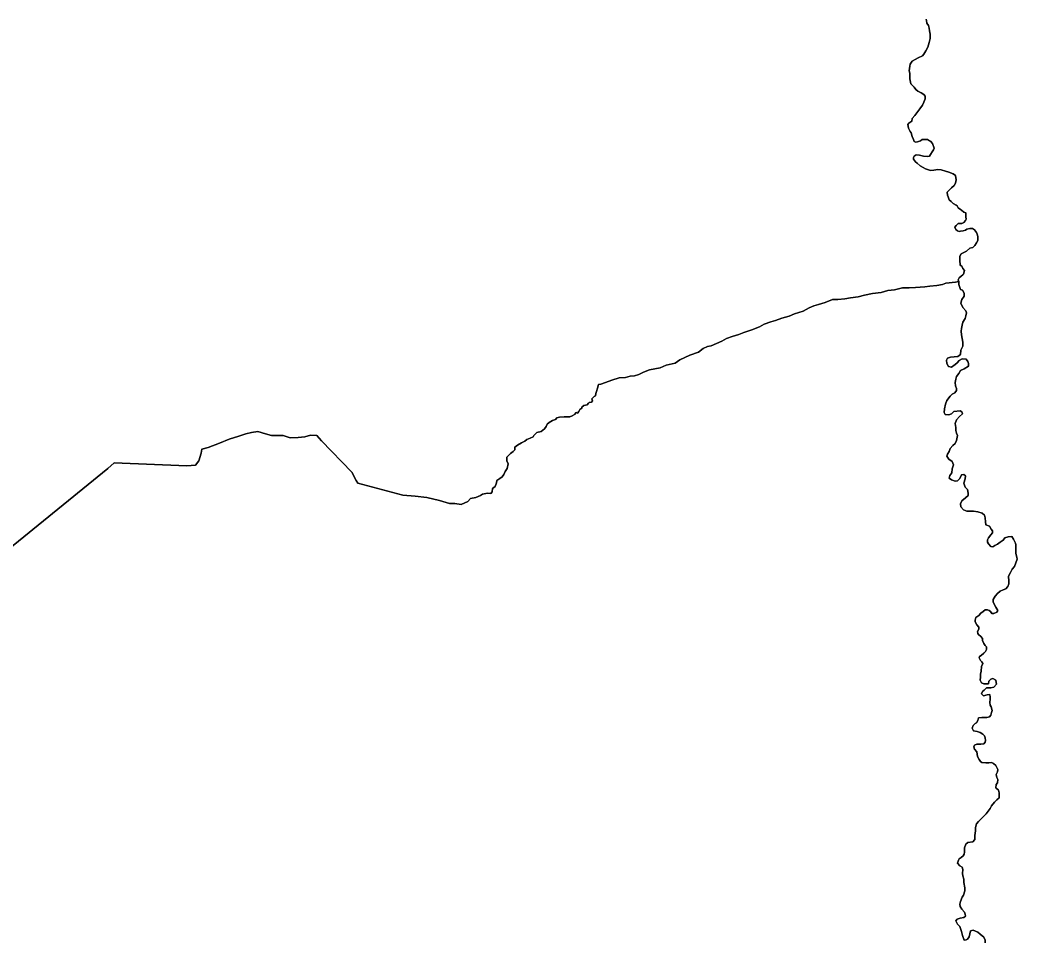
# Model space of a CAD drawing. Header units: inches. Extents: x 33.9 to 41.9, y -4.8 to 5.4.
# Drawn here: x 35.527 to 35.7076, y 1.1998 to 1.3669 of the extents above; entities that cross this region are included whole.
import ezdxf

# ---------------------------------------------------------------- set-up
doc = ezdxf.new("R2010")
doc.units = ezdxf.units.IN
doc.header["$MEASUREMENT"] = 0
doc.layers.add('Counties', color=7, linetype='Continuous')

msp = doc.modelspace()

# ---------------------------------------------------------------- linework, layer by layer
at = {"layer": 'Counties'}
for points in [[(35.69119, 1.36702), (35.69125, 1.3668), (35.6913, 1.3663), (35.69157, 1.36586), (35.69174, 1.36542), (35.69179, 1.36493), (35.6919, 1.36432), (35.6919, 1.36355), (35.69173, 1.36278), (35.69146, 1.36196), (35.69113, 1.3613), (35.69074, 1.36069), (35.69052, 1.36036), (35.68975, 1.36003), (35.68866, 1.35943), (35.68827, 1.35888), (35.68822, 1.3585), (35.68811, 1.35767), (35.68821, 1.35723), (35.68821, 1.35624), (35.68832, 1.35563), (35.68838, 1.3553), (35.68903, 1.3547), (35.6893, 1.35426), (35.68969, 1.35398), (35.69029, 1.35371), (35.69078, 1.35338), (35.691, 1.3531), (35.691, 1.35261), (35.69078, 1.352), (35.6905, 1.35145), (35.69001, 1.35079), (35.68968, 1.3503), (35.68913, 1.34958), (35.68864, 1.34903), (35.68859, 1.34854), (35.68803, 1.34821), (35.68787, 1.34793), (35.68797, 1.34731), (35.68825, 1.34667), (35.68847, 1.34645), (35.68863, 1.34579), (35.68885, 1.34523), (35.68901, 1.34485), (35.68929, 1.34474), (35.68962, 1.34479), (35.69016, 1.34501), (35.69044, 1.34523), (35.69088, 1.34523), (35.69142, 1.34523), (35.69175, 1.34501), (35.69197, 1.3449), (35.69235, 1.34452), (35.69263, 1.34369), (35.69252, 1.34336), (35.69224, 1.34298), (35.69197, 1.34254), (35.6918, 1.34221), (35.69136, 1.34215), (35.69071, 1.34221), (35.68994, 1.34237), (35.68934, 1.34243), (35.68901, 1.34221), (35.6889, 1.34199), (35.6889, 1.34166), (35.68922, 1.34116), (35.68955, 1.34094), (35.6901, 1.34045), (35.69065, 1.34017), (35.69108, 1.3399), (35.69196, 1.33962), (35.69256, 1.33967), (35.69328, 1.33978), (35.69388, 1.33973), (35.69465, 1.33951), (35.6953, 1.33934), (35.69607, 1.33901), (35.69651, 1.33868), (35.69661, 1.33791), (35.6965, 1.3373), (35.69623, 1.33692), (35.69574, 1.33648), (35.69541, 1.3361), (35.69497, 1.33566), (35.69502, 1.33516), (35.69518, 1.33483), (35.69532, 1.3343), (35.69568, 1.334), (35.69606, 1.33362), (35.69661, 1.33334), (35.69677, 1.33323), (35.69695, 1.33285), (35.69737, 1.33257), (35.69759, 1.33241), (35.69803, 1.33208), (35.69836, 1.33197), (35.69836, 1.3318), (35.69836, 1.33125), (35.69841, 1.33081), (35.6983, 1.33054), (35.69803, 1.33021), (35.69764, 1.32999), (35.69748, 1.32999), (35.69698, 1.32999), (35.6966, 1.32966), (35.69638, 1.32933), (35.69653, 1.32893), (35.69687, 1.32867), (35.69714, 1.32856), (35.69742, 1.32861), (35.69786, 1.32867), (35.6983, 1.32878), (35.69857, 1.329), (35.69906, 1.3291), (35.69956, 1.3291), (35.69994, 1.32888), (35.70032, 1.32839), (35.70043, 1.32806), (35.70054, 1.32767), (35.70054, 1.32696), (35.70032, 1.32652), (35.69999, 1.32602), (35.69961, 1.32564), (35.69911, 1.32553), (35.69851, 1.32503), (35.69752, 1.32454), (35.69725, 1.3241), (35.6973, 1.32339), (35.69735, 1.32245), (35.69763, 1.32228), (35.6977, 1.32214), (35.69784, 1.32184), (35.69812, 1.32151), (35.69795, 1.32085), (35.69779, 1.32074), (35.69754, 1.32048), (35.69713, 1.32019), (35.69696, 1.31981), (35.69711, 1.31953), (35.69648, 1.31937), (35.69476, 1.31922), (35.69414, 1.31898), (35.69312, 1.31879), (35.69183, 1.31867), (35.69093, 1.31852), (35.68925, 1.3184), (35.68807, 1.31836), (35.68686, 1.31833), (35.68542, 1.31797), (35.68424, 1.3179), (35.68303, 1.31754), (35.68143, 1.31735), (35.68002, 1.31704), (35.67888, 1.31673), (35.67744, 1.31657), (35.67642, 1.31634), (35.67517, 1.31622), (35.67423, 1.31622), (35.67286, 1.31571), (35.67169, 1.31532), (35.67083, 1.31509), (35.66996, 1.31473), (35.66887, 1.31411), (35.66734, 1.31364), (35.66636, 1.31321), (35.66499, 1.31289), (35.66386, 1.31246), (35.66304, 1.31219), (35.66183, 1.31176), (35.661, 1.31129), (35.65956, 1.31074), (35.65815, 1.31027), (35.65721, 1.30992), (35.656, 1.30957), (35.65502, 1.30918), (35.65412, 1.30867), (35.65224, 1.30788), (35.65153, 1.30773), (35.65075, 1.30738), (35.64989, 1.30671), (35.64832, 1.30616), (35.64653, 1.3053), (35.6457, 1.30471), (35.64406, 1.30436), (35.64296, 1.30389), (35.64105, 1.3035), (35.63995, 1.30307), (35.63909, 1.30264), (35.63835, 1.30244), (35.63753, 1.30233), (35.63667, 1.30209), (35.63557, 1.30205), (35.6342, 1.30162), (35.63307, 1.30123), (35.63221, 1.30092), (35.63178, 1.30084), (35.63162, 1.30021), (35.63142, 1.29959), (35.63134, 1.29923), (35.63126, 1.2988), (35.63103, 1.29868), (35.63056, 1.29825), (35.63071, 1.2979), (35.63052, 1.29766), (35.63009, 1.29759), (35.62997, 1.29747), (35.62974, 1.29715), (35.62911, 1.29704), (35.6288, 1.29676), (35.6288, 1.29653), (35.6284, 1.29629), (35.62825, 1.29598), (35.62801, 1.29566), (35.62774, 1.29578), (35.62746, 1.29543), (35.627, 1.29519), (35.6266, 1.295), (35.62555, 1.29496), (35.62473, 1.29492), (35.62426, 1.2948), (35.62402, 1.29453), (35.62344, 1.2943), (35.62285, 1.29398), (35.6225, 1.29367), (35.6223, 1.29324), (35.62199, 1.29281), (35.6214, 1.29233), (35.62062, 1.29214), (35.62007, 1.29163), (35.61995, 1.29139), (35.61944, 1.29112), (35.61882, 1.29089), (35.61842, 1.29057), (35.61784, 1.29026), (35.61713, 1.28983), (35.61662, 1.28947), (35.61662, 1.289), (35.61631, 1.28869), (35.61588, 1.28834), (35.61521, 1.28771), (35.61517, 1.28704), (35.6154, 1.28649), (35.61525, 1.28563), (35.61489, 1.28508), (35.61462, 1.28457), (35.61431, 1.28414), (35.61391, 1.28382), (35.6134, 1.28343), (35.61333, 1.283), (35.61305, 1.28237), (35.61258, 1.28198), (35.6125, 1.28139), (35.61227, 1.28108), (35.61168, 1.28116), (35.61078, 1.281), (35.61039, 1.28073), (35.60957, 1.28037), (35.60863, 1.28022), (35.60809, 1.27963), (35.60692, 1.27909), (35.60576, 1.27931), (35.60481, 1.27931), (35.60301, 1.27984), (35.60068, 1.28037), (35.59856, 1.28059), (35.59634, 1.2808), (35.58819, 1.28294), (35.58787, 1.28347), (35.58712, 1.28496), (35.58162, 1.29062), (35.58077, 1.29158), (35.57961, 1.29169), (35.57855, 1.29137), (35.57738, 1.29126), (35.5759, 1.29116), (35.57463, 1.29158), (35.57251, 1.29158), (35.57145, 1.2919), (35.57008, 1.29233), (35.56891, 1.29212), (35.56786, 1.2919), (35.56659, 1.29148), (35.56489, 1.29094), (35.56309, 1.29019), (35.56108, 1.28945), (35.55992, 1.28913), (35.55981, 1.28838), (35.55939, 1.28699), (35.55876, 1.28625), (35.55717, 1.28614), (35.54404, 1.28667), (35.54288, 1.2856), (35.35668, 1.13423)], [(35.69119, 1.36702), (35.69125, 1.3668), (35.6913, 1.3663), (35.69157, 1.36586), (35.69174, 1.36542), (35.69179, 1.36493), (35.6919, 1.36432), (35.6919, 1.36355), (35.69173, 1.36278), (35.69146, 1.36196), (35.69113, 1.3613), (35.69074, 1.36069), (35.69052, 1.36036), (35.68975, 1.36003), (35.68866, 1.35943), (35.68827, 1.35888), (35.68822, 1.3585), (35.68811, 1.35767), (35.68821, 1.35723), (35.68821, 1.35624), (35.68832, 1.35563), (35.68838, 1.3553), (35.68903, 1.3547), (35.6893, 1.35426), (35.68969, 1.35398), (35.69029, 1.35371), (35.69078, 1.35338), (35.691, 1.3531), (35.691, 1.35261), (35.69078, 1.352), (35.6905, 1.35145), (35.69001, 1.35079), (35.68968, 1.3503), (35.68913, 1.34958), (35.68864, 1.34903), (35.68859, 1.34854), (35.68803, 1.34821), (35.68787, 1.34793), (35.68797, 1.34731), (35.68825, 1.34667), (35.68847, 1.34645), (35.68863, 1.34579), (35.68885, 1.34523), (35.68901, 1.34485), (35.68929, 1.34474), (35.68962, 1.34479), (35.69016, 1.34501), (35.69044, 1.34523), (35.69088, 1.34523), (35.69142, 1.34523), (35.69175, 1.34501), (35.69197, 1.3449), (35.69235, 1.34452), (35.69263, 1.34369), (35.69252, 1.34336), (35.69224, 1.34298), (35.69197, 1.34254), (35.6918, 1.34221), (35.69136, 1.34215), (35.69071, 1.34221), (35.68994, 1.34237), (35.68934, 1.34243), (35.68901, 1.34221), (35.6889, 1.34199), (35.6889, 1.34166), (35.68922, 1.34116), (35.68955, 1.34094), (35.6901, 1.34045), (35.69065, 1.34017), (35.69108, 1.3399), (35.69196, 1.33962), (35.69256, 1.33967), (35.69328, 1.33978), (35.69388, 1.33973), (35.69465, 1.33951), (35.6953, 1.33934), (35.69607, 1.33901), (35.69651, 1.33868), (35.69661, 1.33791), (35.6965, 1.3373), (35.69623, 1.33692), (35.69574, 1.33648), (35.69541, 1.3361), (35.69497, 1.33566), (35.69502, 1.33516), (35.69518, 1.33483), (35.69532, 1.3343), (35.69568, 1.334), (35.69606, 1.33362), (35.69661, 1.33334), (35.69677, 1.33323), (35.69695, 1.33285), (35.69737, 1.33257), (35.69759, 1.33241), (35.69803, 1.33208), (35.69836, 1.33197), (35.69836, 1.3318), (35.69836, 1.33125), (35.69841, 1.33081), (35.6983, 1.33054), (35.69803, 1.33021), (35.69764, 1.32999), (35.69748, 1.32999), (35.69698, 1.32999), (35.6966, 1.32966), (35.69638, 1.32933), (35.69653, 1.32893), (35.69687, 1.32867), (35.69714, 1.32856), (35.69742, 1.32861), (35.69786, 1.32867), (35.6983, 1.32878), (35.69857, 1.329), (35.69906, 1.3291), (35.69956, 1.3291), (35.69994, 1.32888), (35.70032, 1.32839), (35.70043, 1.32806), (35.70054, 1.32767), (35.70054, 1.32696), (35.70032, 1.32652), (35.69999, 1.32602), (35.69961, 1.32564), (35.69911, 1.32553), (35.69851, 1.32503), (35.69752, 1.32454), (35.69725, 1.3241), (35.6973, 1.32339), (35.69735, 1.32245), (35.69763, 1.32228), (35.6977, 1.32214), (35.69784, 1.32184), (35.69812, 1.32151), (35.69795, 1.32085), (35.69779, 1.32074), (35.69754, 1.32048), (35.69713, 1.32019), (35.69696, 1.31981), (35.69711, 1.31953), (35.69648, 1.31937), (35.69476, 1.31922), (35.69414, 1.31898), (35.69312, 1.31879), (35.69183, 1.31867), (35.69093, 1.31852), (35.68925, 1.3184), (35.68807, 1.31836), (35.68686, 1.31833), (35.68542, 1.31797), (35.68424, 1.3179), (35.68303, 1.31754), (35.68143, 1.31735), (35.68002, 1.31704), (35.67888, 1.31673), (35.67744, 1.31657), (35.67642, 1.31634), (35.67517, 1.31622), (35.67423, 1.31622), (35.67286, 1.31571), (35.67169, 1.31532), (35.67083, 1.31509), (35.66996, 1.31473), (35.66887, 1.31411), (35.66734, 1.31364), (35.66636, 1.31321), (35.66499, 1.31289), (35.66386, 1.31246), (35.66304, 1.31219), (35.66183, 1.31176), (35.661, 1.31129), (35.65956, 1.31074), (35.65815, 1.31027), (35.65721, 1.30992), (35.656, 1.30957), (35.65502, 1.30918), (35.65412, 1.30867), (35.65224, 1.30788), (35.65153, 1.30773), (35.65075, 1.30738), (35.64989, 1.30671), (35.64832, 1.30616), (35.64653, 1.3053), (35.6457, 1.30471), (35.64406, 1.30436), (35.64296, 1.30389), (35.64105, 1.3035), (35.63995, 1.30307), (35.63909, 1.30264), (35.63835, 1.30244), (35.63753, 1.30233), (35.63667, 1.30209), (35.63557, 1.30205), (35.6342, 1.30162), (35.63307, 1.30123), (35.63221, 1.30092), (35.63178, 1.30084), (35.63162, 1.30021), (35.63142, 1.29959), (35.63134, 1.29923), (35.63126, 1.2988), (35.63103, 1.29868), (35.63056, 1.29825), (35.63071, 1.2979), (35.63052, 1.29766), (35.63009, 1.29759), (35.62997, 1.29747), (35.62974, 1.29715), (35.62911, 1.29704), (35.6288, 1.29676), (35.6288, 1.29653), (35.6284, 1.29629), (35.62825, 1.29598), (35.62801, 1.29566), (35.62774, 1.29578), (35.62746, 1.29543), (35.627, 1.29519), (35.6266, 1.295), (35.62555, 1.29496), (35.62473, 1.29492), (35.62426, 1.2948), (35.62402, 1.29453), (35.62344, 1.2943), (35.62285, 1.29398), (35.6225, 1.29367), (35.6223, 1.29324), (35.62199, 1.29281), (35.6214, 1.29233), (35.62062, 1.29214), (35.62007, 1.29163), (35.61995, 1.29139), (35.61944, 1.29112), (35.61882, 1.29089), (35.61842, 1.29057), (35.61784, 1.29026), (35.61713, 1.28983), (35.61662, 1.28947), (35.61662, 1.289), (35.61631, 1.28869), (35.61588, 1.28834), (35.61521, 1.28771), (35.61517, 1.28704), (35.6154, 1.28649), (35.61525, 1.28563), (35.61489, 1.28508), (35.61462, 1.28457), (35.61431, 1.28414), (35.61391, 1.28382), (35.6134, 1.28343), (35.61333, 1.283), (35.61305, 1.28237), (35.61258, 1.28198), (35.6125, 1.28139), (35.61227, 1.28108), (35.61168, 1.28116), (35.61078, 1.281), (35.61039, 1.28073), (35.60957, 1.28037), (35.60863, 1.28022), (35.60809, 1.27963), (35.60692, 1.27909), (35.60576, 1.27931), (35.60481, 1.27931), (35.60301, 1.27984), (35.60068, 1.28037), (35.59856, 1.28059), (35.59634, 1.2808), (35.58819, 1.28294), (35.58787, 1.28347), (35.58712, 1.28496), (35.58162, 1.29062), (35.58077, 1.29158), (35.57961, 1.29169), (35.57855, 1.29137), (35.57738, 1.29126), (35.5759, 1.29116), (35.57463, 1.29158), (35.57251, 1.29158), (35.57145, 1.2919), (35.57008, 1.29233), (35.56891, 1.29212), (35.56786, 1.2919), (35.56659, 1.29148), (35.56489, 1.29094), (35.56309, 1.29019), (35.56108, 1.28945), (35.55992, 1.28913), (35.55981, 1.28838), (35.55939, 1.28699), (35.55876, 1.28625), (35.55717, 1.28614), (35.54404, 1.28667), (35.54288, 1.2856), (35.35668, 1.13423)], [(35.70184, 1.19967), (35.70188, 1.20015), (35.70161, 1.20074), (35.70098, 1.20129), (35.70056, 1.20164), (35.6997, 1.20199), (35.69919, 1.20188), (35.69907, 1.20133), (35.69899, 1.20078), (35.69864, 1.20035), (35.6984, 1.20023), (35.69809, 1.20019), (35.69774, 1.20101), (35.69758, 1.20176), (35.69747, 1.20211), (35.69727, 1.20266), (35.69688, 1.2031), (35.69653, 1.20365), (35.69681, 1.204), (35.69735, 1.20416), (35.69802, 1.20427), (35.69829, 1.20455), (35.69825, 1.2049), (35.6981, 1.20525), (35.69763, 1.20577), (35.69732, 1.20628), (35.69728, 1.20671), (35.6974, 1.20718), (35.69771, 1.20796), (35.69795, 1.20835), (35.69818, 1.20914), (35.69819, 1.20965), (35.69799, 1.21063), (35.69803, 1.21122), (35.6978, 1.21181), (35.69776, 1.21224), (35.69784, 1.21295), (35.69772, 1.21338), (35.69725, 1.21366), (35.69686, 1.21413), (35.69702, 1.21464), (35.69714, 1.21491), (35.69749, 1.21515), (35.69785, 1.21546), (35.69808, 1.21578), (35.69812, 1.21613), (35.69812, 1.21691), (35.69836, 1.21758), (35.69875, 1.21785), (35.69965, 1.21797), (35.7, 1.21844), (35.7, 1.21911), (35.70012, 1.21997), (35.70012, 1.22056), (35.70032, 1.22123), (35.70063, 1.22166), (35.70114, 1.22217), (35.70157, 1.22256), (35.70204, 1.22307), (35.70243, 1.22354), (35.70275, 1.22405), (35.70302, 1.22452), (35.70353, 1.22519), (35.704, 1.22558), (35.70439, 1.22597), (35.7044, 1.22645), (35.7044, 1.22688), (35.70428, 1.22735), (35.70381, 1.22778), (35.70389, 1.22837), (35.70409, 1.22868), (35.70417, 1.22927), (35.70397, 1.22967), (35.70389, 1.23018), (35.70409, 1.23068), (35.70417, 1.23112), (35.70401, 1.23143), (35.70382, 1.23182), (35.70339, 1.23218), (35.70304, 1.23234), (35.70253, 1.2323), (35.70198, 1.2323), (35.70128, 1.23234), (35.70105, 1.23257), (35.70077, 1.23289), (35.70046, 1.23348), (35.70034, 1.2343), (35.69995, 1.23477), (35.69984, 1.2352), (35.69996, 1.23552), (35.70035, 1.23571), (35.70109, 1.23571), (35.7016, 1.23575), (35.70187, 1.23603), (35.70195, 1.23634), (35.70187, 1.23685), (35.70176, 1.2372), (35.70145, 1.23748), (35.70098, 1.23779), (35.70043, 1.23795), (35.69977, 1.23811), (35.69949, 1.23858), (35.69969, 1.23909), (35.70004, 1.23941), (35.70028, 1.23956), (35.70051, 1.23995), (35.70067, 1.24043), (35.70126, 1.24054), (35.7018, 1.24054), (35.70216, 1.24054), (35.70266, 1.24066), (35.7029, 1.24093), (35.70302, 1.24144), (35.70313, 1.2418), (35.70298, 1.24242), (35.70279, 1.24278), (35.70271, 1.24325), (35.70275, 1.24384), (35.70279, 1.24419), (35.70271, 1.2447), (35.70224, 1.24462), (35.70154, 1.24447), (35.70123, 1.24478), (35.70138, 1.24521), (35.7017, 1.24549), (35.70213, 1.24588), (35.70244, 1.24588), (35.70291, 1.24588), (35.70346, 1.24604), (35.70393, 1.24655), (35.70389, 1.24686), (35.70377, 1.24725), (35.70326, 1.24761), (35.70291, 1.24749), (35.70256, 1.2471), (35.70248, 1.24659), (35.70162, 1.24659), (35.70119, 1.24678), (35.70099, 1.24725), (35.701, 1.24781), (35.701, 1.24839), (35.70116, 1.24894), (35.70123, 1.24977), (35.70147, 1.25028), (35.70124, 1.25059), (35.701, 1.25083), (35.70077, 1.25134), (35.70085, 1.25157), (35.70116, 1.25173), (35.70163, 1.2522), (35.70194, 1.25248), (35.7021, 1.25283), (35.7021, 1.2533), (35.70187, 1.25353), (35.70163, 1.25393), (35.7014, 1.25444), (35.70136, 1.25483), (35.70109, 1.25522), (35.70066, 1.25554), (35.70054, 1.25573), (35.70047, 1.25609), (35.70074, 1.25652), (35.70074, 1.25691), (35.70035, 1.25731), (35.70004, 1.25782), (35.70008, 1.25817), (35.7002, 1.25864), (35.7007, 1.25899), (35.70106, 1.25942), (35.70149, 1.25974), (35.70188, 1.26005), (35.70227, 1.26005), (35.70262, 1.25989), (35.70286, 1.2597), (35.70309, 1.25938), (35.70344, 1.25938), (35.70399, 1.25958), (35.70419, 1.25989), (35.7038, 1.26048), (35.70329, 1.26139), (35.70333, 1.2619), (35.70368, 1.26248), (35.70412, 1.26299), (35.70459, 1.26342), (35.70513, 1.26366), (35.7056, 1.26382), (35.70599, 1.26425), (35.70615, 1.26472), (35.70615, 1.26523), (35.70608, 1.26613), (35.70643, 1.26676), (35.70678, 1.26739), (35.70717, 1.2679), (35.70741, 1.26856), (35.70765, 1.26919), (35.70761, 1.26958), (35.70741, 1.27021), (35.70741, 1.27096), (35.70742, 1.27182), (35.70738, 1.2721), (35.70699, 1.27284), (35.70668, 1.27328), (35.70601, 1.27324), (35.70542, 1.27304), (35.70511, 1.27265), (35.7046, 1.27226), (35.70413, 1.2719), (35.70362, 1.27167), (35.70323, 1.27143), (35.70292, 1.27151), (35.70245, 1.27195), (35.70226, 1.27226), (35.7023, 1.27273), (35.70249, 1.27308), (35.70292, 1.27359), (35.7032, 1.27399), (35.7032, 1.27434), (35.70296, 1.27465), (35.70265, 1.27516), (35.70199, 1.2754), (35.70191, 1.27599), (35.70187, 1.27666), (35.70172, 1.27717), (35.70133, 1.27752), (35.70055, 1.2778), (35.69973, 1.27788), (35.69906, 1.27792), (35.69855, 1.27788), (35.69793, 1.27811), (35.69746, 1.2787), (35.69738, 1.27921), (35.69766, 1.27976), (35.69832, 1.28031), (35.69879, 1.28074), (35.69879, 1.28118), (35.69868, 1.28184), (35.69825, 1.28224), (35.69798, 1.28298), (35.69825, 1.28377), (35.69829, 1.28432), (35.69802, 1.28455), (35.69759, 1.28447), (35.69727, 1.28381), (35.69688, 1.28341), (35.69645, 1.28334), (35.69575, 1.28357), (35.69536, 1.28389), (35.69548, 1.28436), (35.69583, 1.28487), (35.69591, 1.28557), (35.69611, 1.28628), (35.69587, 1.28691), (35.69529, 1.28734), (35.6949, 1.28785), (35.69505, 1.28821), (35.69537, 1.28872), (35.69553, 1.28923), (35.69603, 1.28978), (35.69643, 1.29017), (35.69666, 1.29072), (35.69686, 1.29158), (35.6967, 1.29201), (35.69655, 1.29252), (35.69655, 1.29307), (35.69643, 1.29378), (35.69667, 1.29445), (35.69722, 1.29503), (35.69773, 1.29554), (35.69761, 1.2959), (35.69734, 1.29609), (35.6962, 1.29594), (35.69577, 1.29555), (35.69526, 1.29535), (35.69464, 1.29539), (35.69444, 1.29578), (35.69452, 1.29645), (35.69468, 1.29731), (35.69492, 1.29794), (35.6955, 1.29873), (35.6959, 1.29908), (35.69637, 1.29935), (35.69668, 1.29975), (35.69668, 1.3001), (35.69649, 1.30061), (35.69641, 1.3012), (35.69653, 1.30179), (35.69668, 1.3023), (35.69708, 1.30285), (35.69739, 1.30336), (35.69809, 1.30367), (35.69884, 1.30414), (35.69884, 1.30465), (35.69872, 1.305), (35.69841, 1.30544), (35.69771, 1.30548), (35.69716, 1.3052), (35.69681, 1.30477), (35.69641, 1.30446), (35.69579, 1.30399), (35.6952, 1.3041), (35.69493, 1.30462), (35.69485, 1.30528), (35.69505, 1.3056), (35.69556, 1.30579), (35.69622, 1.30587), (35.69693, 1.30591), (35.6974, 1.30626), (35.69748, 1.30705), (35.69783, 1.30779), (35.69779, 1.30854), (35.69771, 1.30917), (35.69756, 1.30987), (35.69752, 1.3105), (35.6976, 1.31101), (35.69772, 1.3116), (35.69784, 1.31211), (35.69823, 1.31278), (35.69839, 1.31329), (35.69851, 1.31384), (35.69835, 1.31419), (35.69784, 1.31482), (35.69745, 1.31556), (35.69761, 1.31627), (35.69808, 1.31682), (35.69808, 1.31741), (35.69777, 1.31792), (35.69742, 1.31804), (35.69707, 1.31898), (35.69711, 1.31953), (35.69696, 1.31981), (35.69713, 1.32019), (35.69754, 1.32048), (35.69779, 1.32074), (35.69795, 1.32085), (35.69812, 1.32151), (35.69784, 1.32184), (35.6977, 1.32214), (35.69763, 1.32228), (35.69735, 1.32245), (35.6973, 1.32339), (35.69725, 1.3241), (35.69752, 1.32454), (35.69851, 1.32503), (35.69911, 1.32553), (35.69961, 1.32564), (35.69999, 1.32602), (35.70032, 1.32652), (35.70054, 1.32696), (35.70054, 1.32767), (35.70043, 1.32806), (35.70032, 1.32839), (35.69994, 1.32888), (35.69956, 1.3291), (35.69906, 1.3291), (35.69857, 1.329), (35.6983, 1.32878), (35.69786, 1.32867), (35.69742, 1.32861), (35.69714, 1.32856), (35.69687, 1.32867), (35.69653, 1.32893), (35.69638, 1.32933), (35.6966, 1.32966), (35.69698, 1.32999), (35.69748, 1.32999), (35.69764, 1.32999), (35.69803, 1.33021), (35.6983, 1.33054), (35.69841, 1.33081), (35.69836, 1.33125), (35.69836, 1.3318), (35.69836, 1.33197), (35.69803, 1.33208), (35.69759, 1.33241), (35.69737, 1.33257), (35.69695, 1.33285), (35.69677, 1.33323), (35.69661, 1.33334), (35.69606, 1.33362), (35.69568, 1.334), (35.69532, 1.3343), (35.69518, 1.33483), (35.69502, 1.33516), (35.69497, 1.33566), (35.69541, 1.3361), (35.69574, 1.33648), (35.69623, 1.33692), (35.6965, 1.3373), (35.69661, 1.33791), (35.69651, 1.33868), (35.69607, 1.33901), (35.6953, 1.33934), (35.69465, 1.33951), (35.69388, 1.33973), (35.69328, 1.33978), (35.69256, 1.33967), (35.69196, 1.33962), (35.69108, 1.3399), (35.69065, 1.34017), (35.6901, 1.34045), (35.68955, 1.34094), (35.68922, 1.34116), (35.6889, 1.34166), (35.6889, 1.34199), (35.68901, 1.34221), (35.68934, 1.34243), (35.68994, 1.34237), (35.69071, 1.34221), (35.69136, 1.34215), (35.6918, 1.34221), (35.69197, 1.34254), (35.69224, 1.34298), (35.69252, 1.34336), (35.69263, 1.34369), (35.69235, 1.34452), (35.69197, 1.3449), (35.69175, 1.34501), (35.69142, 1.34523), (35.69088, 1.34523), (35.69044, 1.34523), (35.69016, 1.34501), (35.68962, 1.34479), (35.68929, 1.34474), (35.68901, 1.34485), (35.68885, 1.34523), (35.68863, 1.34579), (35.68847, 1.34645), (35.68825, 1.34667), (35.68797, 1.34731), (35.68787, 1.34793), (35.68803, 1.34821), (35.68859, 1.34854), (35.68864, 1.34903), (35.68913, 1.34958), (35.68968, 1.3503), (35.69001, 1.35079), (35.6905, 1.35145), (35.69078, 1.352), (35.691, 1.35261), (35.691, 1.3531), (35.69078, 1.35338), (35.69029, 1.35371), (35.68969, 1.35398), (35.6893, 1.35426), (35.68903, 1.3547), (35.68838, 1.3553), (35.68832, 1.35563), (35.68821, 1.35624), (35.68821, 1.35723), (35.68811, 1.35767), (35.68822, 1.3585), (35.68827, 1.35888), (35.68866, 1.35943), (35.68975, 1.36003), (35.69052, 1.36036), (35.69074, 1.36069), (35.69113, 1.3613), (35.69146, 1.36196), (35.69173, 1.36278), (35.6919, 1.36355), (35.6919, 1.36432), (35.69179, 1.36493), (35.69174, 1.36542), (35.69157, 1.36586), (35.6913, 1.3663), (35.69125, 1.3668), (35.69119, 1.36702)], [(35.70184, 1.19967), (35.70188, 1.20015), (35.70161, 1.20074), (35.70098, 1.20129), (35.70056, 1.20164), (35.6997, 1.20199), (35.69919, 1.20188), (35.69907, 1.20133), (35.69899, 1.20078), (35.69864, 1.20035), (35.6984, 1.20023), (35.69809, 1.20019), (35.69774, 1.20101), (35.69758, 1.20176), (35.69747, 1.20211), (35.69727, 1.20266), (35.69688, 1.2031), (35.69653, 1.20365), (35.69681, 1.204), (35.69735, 1.20416), (35.69802, 1.20427), (35.69829, 1.20455), (35.69825, 1.2049), (35.6981, 1.20525), (35.69763, 1.20577), (35.69732, 1.20628), (35.69728, 1.20671), (35.6974, 1.20718), (35.69771, 1.20796), (35.69795, 1.20835), (35.69818, 1.20914), (35.69819, 1.20965), (35.69799, 1.21063), (35.69803, 1.21122), (35.6978, 1.21181), (35.69776, 1.21224), (35.69784, 1.21295), (35.69772, 1.21338), (35.69725, 1.21366), (35.69686, 1.21413), (35.69702, 1.21464), (35.69714, 1.21491), (35.69749, 1.21515), (35.69785, 1.21546), (35.69808, 1.21578), (35.69812, 1.21613), (35.69812, 1.21691), (35.69836, 1.21758), (35.69875, 1.21785), (35.69965, 1.21797), (35.7, 1.21844), (35.7, 1.21911), (35.70012, 1.21997), (35.70012, 1.22056), (35.70032, 1.22123), (35.70063, 1.22166), (35.70114, 1.22217), (35.70157, 1.22256), (35.70204, 1.22307), (35.70243, 1.22354), (35.70275, 1.22405), (35.70302, 1.22452), (35.70353, 1.22519), (35.704, 1.22558), (35.70439, 1.22597), (35.7044, 1.22645), (35.7044, 1.22688), (35.70428, 1.22735), (35.70381, 1.22778), (35.70389, 1.22837), (35.70409, 1.22868), (35.70417, 1.22927), (35.70397, 1.22967), (35.70389, 1.23018), (35.70409, 1.23068), (35.70417, 1.23112), (35.70401, 1.23143), (35.70382, 1.23182), (35.70339, 1.23218), (35.70304, 1.23234), (35.70253, 1.2323), (35.70198, 1.2323), (35.70128, 1.23234), (35.70105, 1.23257), (35.70077, 1.23289), (35.70046, 1.23348), (35.70034, 1.2343), (35.69995, 1.23477), (35.69984, 1.2352), (35.69996, 1.23552), (35.70035, 1.23571), (35.70109, 1.23571), (35.7016, 1.23575), (35.70187, 1.23603), (35.70195, 1.23634), (35.70187, 1.23685), (35.70176, 1.2372), (35.70145, 1.23748), (35.70098, 1.23779), (35.70043, 1.23795), (35.69977, 1.23811), (35.69949, 1.23858), (35.69969, 1.23909), (35.70004, 1.23941), (35.70028, 1.23956), (35.70051, 1.23995), (35.70067, 1.24043), (35.70126, 1.24054), (35.7018, 1.24054), (35.70216, 1.24054), (35.70266, 1.24066), (35.7029, 1.24093), (35.70302, 1.24144), (35.70313, 1.2418), (35.70298, 1.24242), (35.70279, 1.24278), (35.70271, 1.24325), (35.70275, 1.24384), (35.70279, 1.24419), (35.70271, 1.2447), (35.70224, 1.24462), (35.70154, 1.24447), (35.70123, 1.24478), (35.70138, 1.24521), (35.7017, 1.24549), (35.70213, 1.24588), (35.70244, 1.24588), (35.70291, 1.24588), (35.70346, 1.24604), (35.70393, 1.24655), (35.70389, 1.24686), (35.70377, 1.24725), (35.70326, 1.24761), (35.70291, 1.24749), (35.70256, 1.2471), (35.70248, 1.24659), (35.70162, 1.24659), (35.70119, 1.24678), (35.70099, 1.24725), (35.701, 1.24781), (35.701, 1.24839), (35.70116, 1.24894), (35.70123, 1.24977), (35.70147, 1.25028), (35.70124, 1.25059), (35.701, 1.25083), (35.70077, 1.25134), (35.70085, 1.25157), (35.70116, 1.25173), (35.70163, 1.2522), (35.70194, 1.25248), (35.7021, 1.25283), (35.7021, 1.2533), (35.70187, 1.25353), (35.70163, 1.25393), (35.7014, 1.25444), (35.70136, 1.25483), (35.70109, 1.25522), (35.70066, 1.25554), (35.70054, 1.25573), (35.70047, 1.25609), (35.70074, 1.25652), (35.70074, 1.25691), (35.70035, 1.25731), (35.70004, 1.25782), (35.70008, 1.25817), (35.7002, 1.25864), (35.7007, 1.25899), (35.70106, 1.25942), (35.70149, 1.25974), (35.70188, 1.26005), (35.70227, 1.26005), (35.70262, 1.25989), (35.70286, 1.2597), (35.70309, 1.25938), (35.70344, 1.25938), (35.70399, 1.25958), (35.70419, 1.25989), (35.7038, 1.26048), (35.70329, 1.26139), (35.70333, 1.2619), (35.70368, 1.26248), (35.70412, 1.26299), (35.70459, 1.26342), (35.70513, 1.26366), (35.7056, 1.26382), (35.70599, 1.26425), (35.70615, 1.26472), (35.70615, 1.26523), (35.70608, 1.26613), (35.70643, 1.26676), (35.70678, 1.26739), (35.70717, 1.2679), (35.70741, 1.26856), (35.70765, 1.26919), (35.70761, 1.26958), (35.70741, 1.27021), (35.70741, 1.27096), (35.70742, 1.27182), (35.70738, 1.2721), (35.70699, 1.27284), (35.70668, 1.27328), (35.70601, 1.27324), (35.70542, 1.27304), (35.70511, 1.27265), (35.7046, 1.27226), (35.70413, 1.2719), (35.70362, 1.27167), (35.70323, 1.27143), (35.70292, 1.27151), (35.70245, 1.27195), (35.70226, 1.27226), (35.7023, 1.27273), (35.70249, 1.27308), (35.70292, 1.27359), (35.7032, 1.27399), (35.7032, 1.27434), (35.70296, 1.27465), (35.70265, 1.27516), (35.70199, 1.2754), (35.70191, 1.27599), (35.70187, 1.27666), (35.70172, 1.27717), (35.70133, 1.27752), (35.70055, 1.2778), (35.69973, 1.27788), (35.69906, 1.27792), (35.69855, 1.27788), (35.69793, 1.27811), (35.69746, 1.2787), (35.69738, 1.27921), (35.69766, 1.27976), (35.69832, 1.28031), (35.69879, 1.28074), (35.69879, 1.28118), (35.69868, 1.28184), (35.69825, 1.28224), (35.69798, 1.28298), (35.69825, 1.28377), (35.69829, 1.28432), (35.69802, 1.28455), (35.69759, 1.28447), (35.69727, 1.28381), (35.69688, 1.28341), (35.69645, 1.28334), (35.69575, 1.28357), (35.69536, 1.28389), (35.69548, 1.28436), (35.69583, 1.28487), (35.69591, 1.28557), (35.69611, 1.28628), (35.69587, 1.28691), (35.69529, 1.28734), (35.6949, 1.28785), (35.69505, 1.28821), (35.69537, 1.28872), (35.69553, 1.28923), (35.69603, 1.28978), (35.69643, 1.29017), (35.69666, 1.29072), (35.69686, 1.29158), (35.6967, 1.29201), (35.69655, 1.29252), (35.69655, 1.29307), (35.69643, 1.29378), (35.69667, 1.29445), (35.69722, 1.29503), (35.69773, 1.29554), (35.69761, 1.2959), (35.69734, 1.29609), (35.6962, 1.29594), (35.69577, 1.29555), (35.69526, 1.29535), (35.69464, 1.29539), (35.69444, 1.29578), (35.69452, 1.29645), (35.69468, 1.29731), (35.69492, 1.29794), (35.6955, 1.29873), (35.6959, 1.29908), (35.69637, 1.29935), (35.69668, 1.29975), (35.69668, 1.3001), (35.69649, 1.30061), (35.69641, 1.3012), (35.69653, 1.30179), (35.69668, 1.3023), (35.69708, 1.30285), (35.69739, 1.30336), (35.69809, 1.30367), (35.69884, 1.30414), (35.69884, 1.30465), (35.69872, 1.305), (35.69841, 1.30544), (35.69771, 1.30548), (35.69716, 1.3052), (35.69681, 1.30477), (35.69641, 1.30446), (35.69579, 1.30399), (35.6952, 1.3041), (35.69493, 1.30462), (35.69485, 1.30528), (35.69505, 1.3056), (35.69556, 1.30579), (35.69622, 1.30587), (35.69693, 1.30591), (35.6974, 1.30626), (35.69748, 1.30705), (35.69783, 1.30779), (35.69779, 1.30854), (35.69771, 1.30917), (35.69756, 1.30987), (35.69752, 1.3105), (35.6976, 1.31101), (35.69772, 1.3116), (35.69784, 1.31211), (35.69823, 1.31278), (35.69839, 1.31329), (35.69851, 1.31384), (35.69835, 1.31419), (35.69784, 1.31482), (35.69745, 1.31556), (35.69761, 1.31627), (35.69808, 1.31682), (35.69808, 1.31741), (35.69777, 1.31792), (35.69742, 1.31804), (35.69707, 1.31898), (35.69711, 1.31953), (35.69696, 1.31981), (35.69713, 1.32019), (35.69754, 1.32048), (35.69779, 1.32074), (35.69795, 1.32085), (35.69812, 1.32151), (35.69784, 1.32184), (35.6977, 1.32214), (35.69763, 1.32228), (35.69735, 1.32245), (35.6973, 1.32339), (35.69725, 1.3241), (35.69752, 1.32454), (35.69851, 1.32503), (35.69911, 1.32553), (35.69961, 1.32564), (35.69999, 1.32602), (35.70032, 1.32652), (35.70054, 1.32696), (35.70054, 1.32767), (35.70043, 1.32806), (35.70032, 1.32839), (35.69994, 1.32888), (35.69956, 1.3291), (35.69906, 1.3291), (35.69857, 1.329), (35.6983, 1.32878), (35.69786, 1.32867), (35.69742, 1.32861), (35.69714, 1.32856), (35.69687, 1.32867), (35.69653, 1.32893), (35.69638, 1.32933), (35.6966, 1.32966), (35.69698, 1.32999), (35.69748, 1.32999), (35.69764, 1.32999), (35.69803, 1.33021), (35.6983, 1.33054), (35.69841, 1.33081), (35.69836, 1.33125), (35.69836, 1.3318), (35.69836, 1.33197), (35.69803, 1.33208), (35.69759, 1.33241), (35.69737, 1.33257), (35.69695, 1.33285), (35.69677, 1.33323), (35.69661, 1.33334), (35.69606, 1.33362), (35.69568, 1.334), (35.69532, 1.3343), (35.69518, 1.33483), (35.69502, 1.33516), (35.69497, 1.33566), (35.69541, 1.3361), (35.69574, 1.33648), (35.69623, 1.33692), (35.6965, 1.3373), (35.69661, 1.33791), (35.69651, 1.33868), (35.69607, 1.33901), (35.6953, 1.33934), (35.69465, 1.33951), (35.69388, 1.33973), (35.69328, 1.33978), (35.69256, 1.33967), (35.69196, 1.33962), (35.69108, 1.3399), (35.69065, 1.34017), (35.6901, 1.34045), (35.68955, 1.34094), (35.68922, 1.34116), (35.6889, 1.34166), (35.6889, 1.34199), (35.68901, 1.34221), (35.68934, 1.34243), (35.68994, 1.34237), (35.69071, 1.34221), (35.69136, 1.34215), (35.6918, 1.34221), (35.69197, 1.34254), (35.69224, 1.34298), (35.69252, 1.34336), (35.69263, 1.34369), (35.69235, 1.34452), (35.69197, 1.3449), (35.69175, 1.34501), (35.69142, 1.34523), (35.69088, 1.34523), (35.69044, 1.34523), (35.69016, 1.34501), (35.68962, 1.34479), (35.68929, 1.34474), (35.68901, 1.34485), (35.68885, 1.34523), (35.68863, 1.34579), (35.68847, 1.34645), (35.68825, 1.34667), (35.68797, 1.34731), (35.68787, 1.34793), (35.68803, 1.34821), (35.68859, 1.34854), (35.68864, 1.34903), (35.68913, 1.34958), (35.68968, 1.3503), (35.69001, 1.35079), (35.6905, 1.35145), (35.69078, 1.352), (35.691, 1.35261), (35.691, 1.3531), (35.69078, 1.35338), (35.69029, 1.35371), (35.68969, 1.35398), (35.6893, 1.35426), (35.68903, 1.3547), (35.68838, 1.3553), (35.68832, 1.35563), (35.68821, 1.35624), (35.68821, 1.35723), (35.68811, 1.35767), (35.68822, 1.3585), (35.68827, 1.35888), (35.68866, 1.35943), (35.68975, 1.36003), (35.69052, 1.36036), (35.69074, 1.36069), (35.69113, 1.3613), (35.69146, 1.36196), (35.69173, 1.36278), (35.6919, 1.36355), (35.6919, 1.36432), (35.69179, 1.36493), (35.69174, 1.36542), (35.69157, 1.36586), (35.6913, 1.3663), (35.69125, 1.3668), (35.69119, 1.36702)], [(35.35668, 1.13423), (35.54288, 1.2856), (35.54404, 1.28667), (35.55717, 1.28614), (35.55876, 1.28625), (35.55939, 1.28699), (35.55981, 1.28838), (35.55992, 1.28913), (35.56108, 1.28945), (35.56309, 1.29019), (35.56489, 1.29094), (35.56659, 1.29148), (35.56786, 1.2919), (35.56891, 1.29212), (35.57008, 1.29233), (35.57145, 1.2919), (35.57251, 1.29158), (35.57463, 1.29158), (35.5759, 1.29116), (35.57738, 1.29126), (35.57855, 1.29137), (35.57961, 1.29169), (35.58077, 1.29158), (35.58162, 1.29062), (35.58712, 1.28496), (35.58787, 1.28347), (35.58819, 1.28294), (35.59634, 1.2808), (35.59856, 1.28059), (35.60068, 1.28037), (35.60301, 1.27984), (35.60481, 1.27931), (35.60576, 1.27931), (35.60692, 1.27909), (35.60809, 1.27963), (35.60863, 1.28022), (35.60957, 1.28037), (35.61039, 1.28073), (35.61078, 1.281), (35.61168, 1.28116), (35.61227, 1.28108), (35.6125, 1.28139), (35.61258, 1.28198), (35.61305, 1.28237), (35.61333, 1.283), (35.6134, 1.28343), (35.61391, 1.28382), (35.61431, 1.28414), (35.61462, 1.28457), (35.61489, 1.28508), (35.61525, 1.28563), (35.6154, 1.28649), (35.61517, 1.28704), (35.61521, 1.28771), (35.61588, 1.28834), (35.61631, 1.28869), (35.61662, 1.289), (35.61662, 1.28947), (35.61713, 1.28983), (35.61784, 1.29026), (35.61842, 1.29057), (35.61882, 1.29089), (35.61944, 1.29112), (35.61995, 1.29139), (35.62007, 1.29163), (35.62062, 1.29214), (35.6214, 1.29233), (35.62199, 1.29281), (35.6223, 1.29324), (35.6225, 1.29367), (35.62285, 1.29398), (35.62344, 1.2943), (35.62402, 1.29453), (35.62426, 1.2948), (35.62473, 1.29492), (35.62555, 1.29496), (35.6266, 1.295), (35.627, 1.29519), (35.62746, 1.29543), (35.62774, 1.29578), (35.62801, 1.29566), (35.62825, 1.29598), (35.6284, 1.29629), (35.6288, 1.29653), (35.6288, 1.29676), (35.62911, 1.29704), (35.62974, 1.29715), (35.62997, 1.29747), (35.63009, 1.29759), (35.63052, 1.29766), (35.63071, 1.2979), (35.63056, 1.29825), (35.63103, 1.29868), (35.63126, 1.2988), (35.63134, 1.29923), (35.63142, 1.29959), (35.63162, 1.30021), (35.63178, 1.30084), (35.63221, 1.30092), (35.63307, 1.30123), (35.6342, 1.30162), (35.63557, 1.30205), (35.63667, 1.30209), (35.63753, 1.30233), (35.63835, 1.30244), (35.63909, 1.30264), (35.63995, 1.30307), (35.64105, 1.3035), (35.64296, 1.30389), (35.64406, 1.30436), (35.6457, 1.30471), (35.64653, 1.3053), (35.64832, 1.30616), (35.64989, 1.30671), (35.65075, 1.30738), (35.65153, 1.30773), (35.65224, 1.30788), (35.65412, 1.30867), (35.65502, 1.30918), (35.656, 1.30957), (35.65721, 1.30992), (35.65815, 1.31027), (35.65956, 1.31074), (35.661, 1.31129), (35.66183, 1.31176), (35.66304, 1.31219), (35.66386, 1.31246), (35.66499, 1.31289), (35.66636, 1.31321), (35.66734, 1.31364), (35.66887, 1.31411), (35.66996, 1.31473), (35.67083, 1.31509), (35.67169, 1.31532), (35.67286, 1.31571), (35.67423, 1.31622), (35.67517, 1.31622), (35.67642, 1.31634), (35.67744, 1.31657), (35.67888, 1.31673), (35.68002, 1.31704), (35.68143, 1.31735), (35.68303, 1.31754), (35.68424, 1.3179), (35.68542, 1.31797), (35.68686, 1.31833), (35.68807, 1.31836), (35.68925, 1.3184), (35.69093, 1.31852), (35.69183, 1.31867), (35.69312, 1.31879), (35.69414, 1.31898), (35.69476, 1.31922), (35.69648, 1.31937), (35.69711, 1.31953), (35.69707, 1.31898), (35.69742, 1.31804), (35.69777, 1.31792), (35.69808, 1.31741), (35.69808, 1.31682), (35.69761, 1.31627), (35.69745, 1.31556), (35.69784, 1.31482), (35.69835, 1.31419), (35.69851, 1.31384), (35.69839, 1.31329), (35.69823, 1.31278), (35.69784, 1.31211), (35.69772, 1.3116), (35.6976, 1.31101), (35.69752, 1.3105), (35.69756, 1.30987), (35.69771, 1.30917), (35.69779, 1.30854), (35.69783, 1.30779), (35.69748, 1.30705), (35.6974, 1.30626), (35.69693, 1.30591), (35.69622, 1.30587), (35.69556, 1.30579), (35.69505, 1.3056), (35.69485, 1.30528), (35.69493, 1.30462), (35.6952, 1.3041), (35.69579, 1.30399), (35.69641, 1.30446), (35.69681, 1.30477), (35.69716, 1.3052), (35.69771, 1.30548), (35.69841, 1.30544), (35.69872, 1.305), (35.69884, 1.30465), (35.69884, 1.30414), (35.69809, 1.30367), (35.69739, 1.30336), (35.69708, 1.30285), (35.69668, 1.3023), (35.69653, 1.30179), (35.69641, 1.3012), (35.69649, 1.30061), (35.69668, 1.3001), (35.69668, 1.29975), (35.69637, 1.29935), (35.6959, 1.29908), (35.6955, 1.29873), (35.69492, 1.29794), (35.69468, 1.29731), (35.69452, 1.29645), (35.69444, 1.29578), (35.69464, 1.29539), (35.69526, 1.29535), (35.69577, 1.29555), (35.6962, 1.29594), (35.69734, 1.29609), (35.69761, 1.2959), (35.69773, 1.29554), (35.69722, 1.29503), (35.69667, 1.29445), (35.69643, 1.29378), (35.69655, 1.29307), (35.69655, 1.29252), (35.6967, 1.29201), (35.69686, 1.29158), (35.69666, 1.29072), (35.69643, 1.29017), (35.69603, 1.28978), (35.69553, 1.28923), (35.69537, 1.28872), (35.69505, 1.28821), (35.6949, 1.28785), (35.69529, 1.28734), (35.69587, 1.28691), (35.69611, 1.28628), (35.69591, 1.28557), (35.69583, 1.28487), (35.69548, 1.28436), (35.69536, 1.28389), (35.69575, 1.28357), (35.69645, 1.28334), (35.69688, 1.28341), (35.69727, 1.28381), (35.69759, 1.28447), (35.69802, 1.28455), (35.69829, 1.28432), (35.69825, 1.28377), (35.69798, 1.28298), (35.69825, 1.28224), (35.69868, 1.28184), (35.69879, 1.28118), (35.69879, 1.28074), (35.69832, 1.28031), (35.69766, 1.27976), (35.69738, 1.27921), (35.69746, 1.2787), (35.69793, 1.27811), (35.69855, 1.27788), (35.69906, 1.27792), (35.69973, 1.27788), (35.70055, 1.2778), (35.70133, 1.27752), (35.70172, 1.27717), (35.70187, 1.27666), (35.70191, 1.27599), (35.70199, 1.2754), (35.70265, 1.27516), (35.70296, 1.27465), (35.7032, 1.27434), (35.7032, 1.27399), (35.70292, 1.27359), (35.70249, 1.27308), (35.7023, 1.27273), (35.70226, 1.27226), (35.70245, 1.27195), (35.70292, 1.27151), (35.70323, 1.27143), (35.70362, 1.27167), (35.70413, 1.2719), (35.7046, 1.27226), (35.70511, 1.27265), (35.70542, 1.27304), (35.70601, 1.27324), (35.70668, 1.27328), (35.70699, 1.27284), (35.70738, 1.2721), (35.70742, 1.27182), (35.70741, 1.27096), (35.70741, 1.27021), (35.70761, 1.26958), (35.70765, 1.26919), (35.70741, 1.26856), (35.70717, 1.2679), (35.70678, 1.26739), (35.70643, 1.26676), (35.70608, 1.26613), (35.70615, 1.26523), (35.70615, 1.26472), (35.70599, 1.26425), (35.7056, 1.26382), (35.70513, 1.26366), (35.70459, 1.26342), (35.70412, 1.26299), (35.70368, 1.26248), (35.70333, 1.2619), (35.70329, 1.26139), (35.7038, 1.26048), (35.70419, 1.25989), (35.70399, 1.25958), (35.70344, 1.25938), (35.70309, 1.25938), (35.70286, 1.2597), (35.70262, 1.25989), (35.70227, 1.26005), (35.70188, 1.26005), (35.70149, 1.25974), (35.70106, 1.25942), (35.7007, 1.25899), (35.7002, 1.25864), (35.70008, 1.25817), (35.70004, 1.25782), (35.70035, 1.25731), (35.70074, 1.25691), (35.70074, 1.25652), (35.70047, 1.25609), (35.70054, 1.25573), (35.70066, 1.25554), (35.70109, 1.25522), (35.70136, 1.25483), (35.7014, 1.25444), (35.70163, 1.25393), (35.70187, 1.25353), (35.7021, 1.2533), (35.7021, 1.25283), (35.70194, 1.25248), (35.70163, 1.2522), (35.70116, 1.25173), (35.70085, 1.25157), (35.70077, 1.25134), (35.701, 1.25083), (35.70124, 1.25059), (35.70147, 1.25028), (35.70123, 1.24977), (35.70116, 1.24894), (35.701, 1.24839), (35.701, 1.24781), (35.70099, 1.24725), (35.70119, 1.24678), (35.70162, 1.24659), (35.70248, 1.24659), (35.70256, 1.2471), (35.70291, 1.24749), (35.70326, 1.24761), (35.70377, 1.24725), (35.70389, 1.24686), (35.70393, 1.24655), (35.70346, 1.24604), (35.70291, 1.24588), (35.70244, 1.24588), (35.70213, 1.24588), (35.7017, 1.24549), (35.70138, 1.24521), (35.70123, 1.24478), (35.70154, 1.24447), (35.70224, 1.24462), (35.70271, 1.2447), (35.70279, 1.24419), (35.70275, 1.24384), (35.70271, 1.24325), (35.70279, 1.24278), (35.70298, 1.24242), (35.70313, 1.2418), (35.70302, 1.24144), (35.7029, 1.24093), (35.70266, 1.24066), (35.70216, 1.24054), (35.7018, 1.24054), (35.70126, 1.24054), (35.70067, 1.24043), (35.70051, 1.23995), (35.70028, 1.23956), (35.70004, 1.23941), (35.69969, 1.23909), (35.69949, 1.23858), (35.69977, 1.23811), (35.70043, 1.23795), (35.70098, 1.23779), (35.70145, 1.23748), (35.70176, 1.2372), (35.70187, 1.23685), (35.70195, 1.23634), (35.70187, 1.23603), (35.7016, 1.23575), (35.70109, 1.23571), (35.70035, 1.23571), (35.69996, 1.23552), (35.69984, 1.2352), (35.69995, 1.23477), (35.70034, 1.2343), (35.70046, 1.23348), (35.70077, 1.23289), (35.70105, 1.23257), (35.70128, 1.23234), (35.70198, 1.2323), (35.70253, 1.2323), (35.70304, 1.23234), (35.70339, 1.23218), (35.70382, 1.23182), (35.70401, 1.23143), (35.70417, 1.23112), (35.70409, 1.23068), (35.70389, 1.23018), (35.70397, 1.22967), (35.70417, 1.22927), (35.70409, 1.22868), (35.70389, 1.22837), (35.70381, 1.22778), (35.70428, 1.22735), (35.7044, 1.22688), (35.7044, 1.22645), (35.70439, 1.22597), (35.704, 1.22558), (35.70353, 1.22519), (35.70302, 1.22452), (35.70275, 1.22405), (35.70243, 1.22354), (35.70204, 1.22307), (35.70157, 1.22256), (35.70114, 1.22217), (35.70063, 1.22166), (35.70032, 1.22123), (35.70012, 1.22056), (35.70012, 1.21997), (35.7, 1.21911), (35.7, 1.21844), (35.69965, 1.21797), (35.69875, 1.21785), (35.69836, 1.21758), (35.69812, 1.21691), (35.69812, 1.21613), (35.69808, 1.21578), (35.69785, 1.21546), (35.69749, 1.21515), (35.69714, 1.21491), (35.69702, 1.21464), (35.69686, 1.21413), (35.69725, 1.21366), (35.69772, 1.21338), (35.69784, 1.21295), (35.69776, 1.21224), (35.6978, 1.21181), (35.69803, 1.21122), (35.69799, 1.21063), (35.69819, 1.20965), (35.69818, 1.20914), (35.69795, 1.20835), (35.69771, 1.20796), (35.6974, 1.20718), (35.69728, 1.20671), (35.69732, 1.20628), (35.69763, 1.20577), (35.6981, 1.20525), (35.69825, 1.2049), (35.69829, 1.20455), (35.69802, 1.20427), (35.69735, 1.20416), (35.69681, 1.204), (35.69653, 1.20365), (35.69688, 1.2031), (35.69727, 1.20266), (35.69747, 1.20211), (35.69758, 1.20176), (35.69774, 1.20101), (35.69809, 1.20019), (35.6984, 1.20023), (35.69864, 1.20035), (35.69899, 1.20078), (35.69907, 1.20133), (35.69919, 1.20188), (35.6997, 1.20199), (35.70056, 1.20164), (35.70098, 1.20129), (35.70161, 1.20074), (35.70188, 1.20015), (35.70184, 1.19967)], [(35.35668, 1.13423), (35.54288, 1.2856), (35.54404, 1.28667), (35.55717, 1.28614), (35.55876, 1.28625), (35.55939, 1.28699), (35.55981, 1.28838), (35.55992, 1.28913), (35.56108, 1.28945), (35.56309, 1.29019), (35.56489, 1.29094), (35.56659, 1.29148), (35.56786, 1.2919), (35.56891, 1.29212), (35.57008, 1.29233), (35.57145, 1.2919), (35.57251, 1.29158), (35.57463, 1.29158), (35.5759, 1.29116), (35.57738, 1.29126), (35.57855, 1.29137), (35.57961, 1.29169), (35.58077, 1.29158), (35.58162, 1.29062), (35.58712, 1.28496), (35.58787, 1.28347), (35.58819, 1.28294), (35.59634, 1.2808), (35.59856, 1.28059), (35.60068, 1.28037), (35.60301, 1.27984), (35.60481, 1.27931), (35.60576, 1.27931), (35.60692, 1.27909), (35.60809, 1.27963), (35.60863, 1.28022), (35.60957, 1.28037), (35.61039, 1.28073), (35.61078, 1.281), (35.61168, 1.28116), (35.61227, 1.28108), (35.6125, 1.28139), (35.61258, 1.28198), (35.61305, 1.28237), (35.61333, 1.283), (35.6134, 1.28343), (35.61391, 1.28382), (35.61431, 1.28414), (35.61462, 1.28457), (35.61489, 1.28508), (35.61525, 1.28563), (35.6154, 1.28649), (35.61517, 1.28704), (35.61521, 1.28771), (35.61588, 1.28834), (35.61631, 1.28869), (35.61662, 1.289), (35.61662, 1.28947), (35.61713, 1.28983), (35.61784, 1.29026), (35.61842, 1.29057), (35.61882, 1.29089), (35.61944, 1.29112), (35.61995, 1.29139), (35.62007, 1.29163), (35.62062, 1.29214), (35.6214, 1.29233), (35.62199, 1.29281), (35.6223, 1.29324), (35.6225, 1.29367), (35.62285, 1.29398), (35.62344, 1.2943), (35.62402, 1.29453), (35.62426, 1.2948), (35.62473, 1.29492), (35.62555, 1.29496), (35.6266, 1.295), (35.627, 1.29519), (35.62746, 1.29543), (35.62774, 1.29578), (35.62801, 1.29566), (35.62825, 1.29598), (35.6284, 1.29629), (35.6288, 1.29653), (35.6288, 1.29676), (35.62911, 1.29704), (35.62974, 1.29715), (35.62997, 1.29747), (35.63009, 1.29759), (35.63052, 1.29766), (35.63071, 1.2979), (35.63056, 1.29825), (35.63103, 1.29868), (35.63126, 1.2988), (35.63134, 1.29923), (35.63142, 1.29959), (35.63162, 1.30021), (35.63178, 1.30084), (35.63221, 1.30092), (35.63307, 1.30123), (35.6342, 1.30162), (35.63557, 1.30205), (35.63667, 1.30209), (35.63753, 1.30233), (35.63835, 1.30244), (35.63909, 1.30264), (35.63995, 1.30307), (35.64105, 1.3035), (35.64296, 1.30389), (35.64406, 1.30436), (35.6457, 1.30471), (35.64653, 1.3053), (35.64832, 1.30616), (35.64989, 1.30671), (35.65075, 1.30738), (35.65153, 1.30773), (35.65224, 1.30788), (35.65412, 1.30867), (35.65502, 1.30918), (35.656, 1.30957), (35.65721, 1.30992), (35.65815, 1.31027), (35.65956, 1.31074), (35.661, 1.31129), (35.66183, 1.31176), (35.66304, 1.31219), (35.66386, 1.31246), (35.66499, 1.31289), (35.66636, 1.31321), (35.66734, 1.31364), (35.66887, 1.31411), (35.66996, 1.31473), (35.67083, 1.31509), (35.67169, 1.31532), (35.67286, 1.31571), (35.67423, 1.31622), (35.67517, 1.31622), (35.67642, 1.31634), (35.67744, 1.31657), (35.67888, 1.31673), (35.68002, 1.31704), (35.68143, 1.31735), (35.68303, 1.31754), (35.68424, 1.3179), (35.68542, 1.31797), (35.68686, 1.31833), (35.68807, 1.31836), (35.68925, 1.3184), (35.69093, 1.31852), (35.69183, 1.31867), (35.69312, 1.31879), (35.69414, 1.31898), (35.69476, 1.31922), (35.69648, 1.31937), (35.69711, 1.31953), (35.69707, 1.31898), (35.69742, 1.31804), (35.69777, 1.31792), (35.69808, 1.31741), (35.69808, 1.31682), (35.69761, 1.31627), (35.69745, 1.31556), (35.69784, 1.31482), (35.69835, 1.31419), (35.69851, 1.31384), (35.69839, 1.31329), (35.69823, 1.31278), (35.69784, 1.31211), (35.69772, 1.3116), (35.6976, 1.31101), (35.69752, 1.3105), (35.69756, 1.30987), (35.69771, 1.30917), (35.69779, 1.30854), (35.69783, 1.30779), (35.69748, 1.30705), (35.6974, 1.30626), (35.69693, 1.30591), (35.69622, 1.30587), (35.69556, 1.30579), (35.69505, 1.3056), (35.69485, 1.30528), (35.69493, 1.30462), (35.6952, 1.3041), (35.69579, 1.30399), (35.69641, 1.30446), (35.69681, 1.30477), (35.69716, 1.3052), (35.69771, 1.30548), (35.69841, 1.30544), (35.69872, 1.305), (35.69884, 1.30465), (35.69884, 1.30414), (35.69809, 1.30367), (35.69739, 1.30336), (35.69708, 1.30285), (35.69668, 1.3023), (35.69653, 1.30179), (35.69641, 1.3012), (35.69649, 1.30061), (35.69668, 1.3001), (35.69668, 1.29975), (35.69637, 1.29935), (35.6959, 1.29908), (35.6955, 1.29873), (35.69492, 1.29794), (35.69468, 1.29731), (35.69452, 1.29645), (35.69444, 1.29578), (35.69464, 1.29539), (35.69526, 1.29535), (35.69577, 1.29555), (35.6962, 1.29594), (35.69734, 1.29609), (35.69761, 1.2959), (35.69773, 1.29554), (35.69722, 1.29503), (35.69667, 1.29445), (35.69643, 1.29378), (35.69655, 1.29307), (35.69655, 1.29252), (35.6967, 1.29201), (35.69686, 1.29158), (35.69666, 1.29072), (35.69643, 1.29017), (35.69603, 1.28978), (35.69553, 1.28923), (35.69537, 1.28872), (35.69505, 1.28821), (35.6949, 1.28785), (35.69529, 1.28734), (35.69587, 1.28691), (35.69611, 1.28628), (35.69591, 1.28557), (35.69583, 1.28487), (35.69548, 1.28436), (35.69536, 1.28389), (35.69575, 1.28357), (35.69645, 1.28334), (35.69688, 1.28341), (35.69727, 1.28381), (35.69759, 1.28447), (35.69802, 1.28455), (35.69829, 1.28432), (35.69825, 1.28377), (35.69798, 1.28298), (35.69825, 1.28224), (35.69868, 1.28184), (35.69879, 1.28118), (35.69879, 1.28074), (35.69832, 1.28031), (35.69766, 1.27976), (35.69738, 1.27921), (35.69746, 1.2787), (35.69793, 1.27811), (35.69855, 1.27788), (35.69906, 1.27792), (35.69973, 1.27788), (35.70055, 1.2778), (35.70133, 1.27752), (35.70172, 1.27717), (35.70187, 1.27666), (35.70191, 1.27599), (35.70199, 1.2754), (35.70265, 1.27516), (35.70296, 1.27465), (35.7032, 1.27434), (35.7032, 1.27399), (35.70292, 1.27359), (35.70249, 1.27308), (35.7023, 1.27273), (35.70226, 1.27226), (35.70245, 1.27195), (35.70292, 1.27151), (35.70323, 1.27143), (35.70362, 1.27167), (35.70413, 1.2719), (35.7046, 1.27226), (35.70511, 1.27265), (35.70542, 1.27304), (35.70601, 1.27324), (35.70668, 1.27328), (35.70699, 1.27284), (35.70738, 1.2721), (35.70742, 1.27182), (35.70741, 1.27096), (35.70741, 1.27021), (35.70761, 1.26958), (35.70765, 1.26919), (35.70741, 1.26856), (35.70717, 1.2679), (35.70678, 1.26739), (35.70643, 1.26676), (35.70608, 1.26613), (35.70615, 1.26523), (35.70615, 1.26472), (35.70599, 1.26425), (35.7056, 1.26382), (35.70513, 1.26366), (35.70459, 1.26342), (35.70412, 1.26299), (35.70368, 1.26248), (35.70333, 1.2619), (35.70329, 1.26139), (35.7038, 1.26048), (35.70419, 1.25989), (35.70399, 1.25958), (35.70344, 1.25938), (35.70309, 1.25938), (35.70286, 1.2597), (35.70262, 1.25989), (35.70227, 1.26005), (35.70188, 1.26005), (35.70149, 1.25974), (35.70106, 1.25942), (35.7007, 1.25899), (35.7002, 1.25864), (35.70008, 1.25817), (35.70004, 1.25782), (35.70035, 1.25731), (35.70074, 1.25691), (35.70074, 1.25652), (35.70047, 1.25609), (35.70054, 1.25573), (35.70066, 1.25554), (35.70109, 1.25522), (35.70136, 1.25483), (35.7014, 1.25444), (35.70163, 1.25393), (35.70187, 1.25353), (35.7021, 1.2533), (35.7021, 1.25283), (35.70194, 1.25248), (35.70163, 1.2522), (35.70116, 1.25173), (35.70085, 1.25157), (35.70077, 1.25134), (35.701, 1.25083), (35.70124, 1.25059), (35.70147, 1.25028), (35.70123, 1.24977), (35.70116, 1.24894), (35.701, 1.24839), (35.701, 1.24781), (35.70099, 1.24725), (35.70119, 1.24678), (35.70162, 1.24659), (35.70248, 1.24659), (35.70256, 1.2471), (35.70291, 1.24749), (35.70326, 1.24761), (35.70377, 1.24725), (35.70389, 1.24686), (35.70393, 1.24655), (35.70346, 1.24604), (35.70291, 1.24588), (35.70244, 1.24588), (35.70213, 1.24588), (35.7017, 1.24549), (35.70138, 1.24521), (35.70123, 1.24478), (35.70154, 1.24447), (35.70224, 1.24462), (35.70271, 1.2447), (35.70279, 1.24419), (35.70275, 1.24384), (35.70271, 1.24325), (35.70279, 1.24278), (35.70298, 1.24242), (35.70313, 1.2418), (35.70302, 1.24144), (35.7029, 1.24093), (35.70266, 1.24066), (35.70216, 1.24054), (35.7018, 1.24054), (35.70126, 1.24054), (35.70067, 1.24043), (35.70051, 1.23995), (35.70028, 1.23956), (35.70004, 1.23941), (35.69969, 1.23909), (35.69949, 1.23858), (35.69977, 1.23811), (35.70043, 1.23795), (35.70098, 1.23779), (35.70145, 1.23748), (35.70176, 1.2372), (35.70187, 1.23685), (35.70195, 1.23634), (35.70187, 1.23603), (35.7016, 1.23575), (35.70109, 1.23571), (35.70035, 1.23571), (35.69996, 1.23552), (35.69984, 1.2352), (35.69995, 1.23477), (35.70034, 1.2343), (35.70046, 1.23348), (35.70077, 1.23289), (35.70105, 1.23257), (35.70128, 1.23234), (35.70198, 1.2323), (35.70253, 1.2323), (35.70304, 1.23234), (35.70339, 1.23218), (35.70382, 1.23182), (35.70401, 1.23143), (35.70417, 1.23112), (35.70409, 1.23068), (35.70389, 1.23018), (35.70397, 1.22967), (35.70417, 1.22927), (35.70409, 1.22868), (35.70389, 1.22837), (35.70381, 1.22778), (35.70428, 1.22735), (35.7044, 1.22688), (35.7044, 1.22645), (35.70439, 1.22597), (35.704, 1.22558), (35.70353, 1.22519), (35.70302, 1.22452), (35.70275, 1.22405), (35.70243, 1.22354), (35.70204, 1.22307), (35.70157, 1.22256), (35.70114, 1.22217), (35.70063, 1.22166), (35.70032, 1.22123), (35.70012, 1.22056), (35.70012, 1.21997), (35.7, 1.21911), (35.7, 1.21844), (35.69965, 1.21797), (35.69875, 1.21785), (35.69836, 1.21758), (35.69812, 1.21691), (35.69812, 1.21613), (35.69808, 1.21578), (35.69785, 1.21546), (35.69749, 1.21515), (35.69714, 1.21491), (35.69702, 1.21464), (35.69686, 1.21413), (35.69725, 1.21366), (35.69772, 1.21338), (35.69784, 1.21295), (35.69776, 1.21224), (35.6978, 1.21181), (35.69803, 1.21122), (35.69799, 1.21063), (35.69819, 1.20965), (35.69818, 1.20914), (35.69795, 1.20835), (35.69771, 1.20796), (35.6974, 1.20718), (35.69728, 1.20671), (35.69732, 1.20628), (35.69763, 1.20577), (35.6981, 1.20525), (35.69825, 1.2049), (35.69829, 1.20455), (35.69802, 1.20427), (35.69735, 1.20416), (35.69681, 1.204), (35.69653, 1.20365), (35.69688, 1.2031), (35.69727, 1.20266), (35.69747, 1.20211), (35.69758, 1.20176), (35.69774, 1.20101), (35.69809, 1.20019), (35.6984, 1.20023), (35.69864, 1.20035), (35.69899, 1.20078), (35.69907, 1.20133), (35.69919, 1.20188), (35.6997, 1.20199), (35.70056, 1.20164), (35.70098, 1.20129), (35.70161, 1.20074), (35.70188, 1.20015), (35.70184, 1.19967)]]:
    msp.add_lwpolyline(points, dxfattribs=at)

doc.saveas('drawing.dxf')
